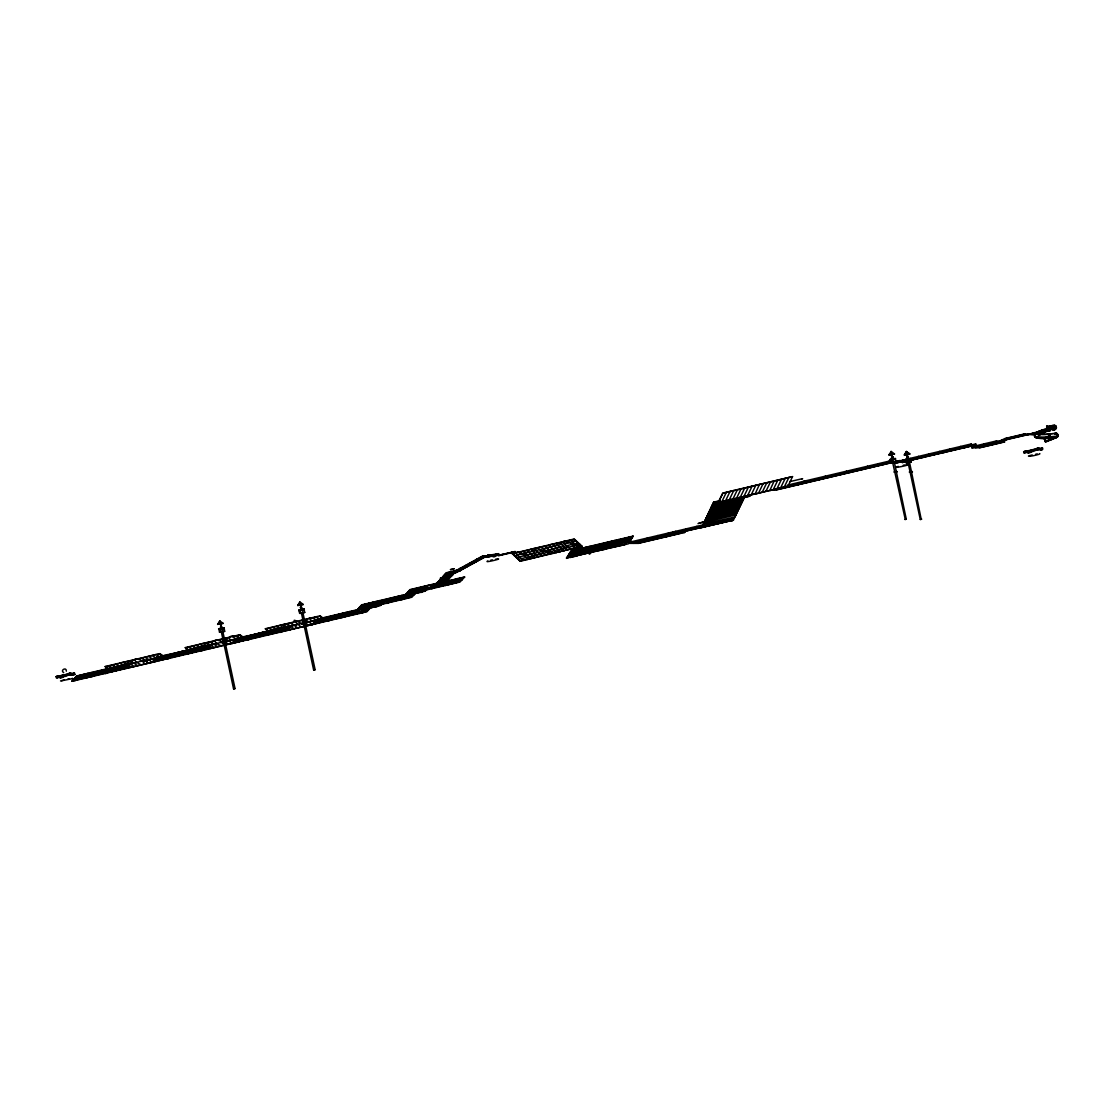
<?xml version="1.0" encoding="UTF-8"?>
<svg xmlns="http://www.w3.org/2000/svg" width="1114" height="1114" viewBox="0 0 1114 1114"><rect width="100%" height="100%" fill="white"/><g stroke="black" fill="none" stroke-linecap="round" stroke-linejoin="round"><path stroke-width="1.5" d="M1043.971 438.429L1045.698 441.966L1044.333 438.289M1048.399 437.189C1049.861 441.102 1050.446 431.174 1046.798 434.39A9.859 1.518 -2.3 0 1 1037.078 434.014L1036.285 433.68A1.963 1.866 -66.9 0 0 1035.073 434.711L1034.836 435.811M1035.505 436.813A10.639 1.755 -15.7 0 0 1035.393 437.273L1036.772 437.858A10.388 1.601 -2.3 0 0 1047.021 438.248C1053.231 440.977 1047.856 431.41 1050.084 434.808M66.353 671.171C66.603 666.451 59.627 670.405 63.707 672.647M1034.767 435.755L1034.836 434.613A1.963 1.866 -66.9 0 1 1036.062 433.583M1047.842 429.182L1047.257 430.129L1046.868 425.966L1047.842 429.182L1056.351 428.263L1055.278 429.363A1.977 1.908 66 0 1 1053.747 429.656L1053.231 429.447M1041.799 430.477L1042.509 430.408M1042.231 430.422L1043.136 430.728M381.587 604.735L370.196 607.966L380.389 605.556L381.712 603.969M426.286 590.336L414.895 593.567L425.102 591.158L426.411 589.571M1048.26 435.003L1049.096 434.07M1048.65 435.003L1048.956 434.112M1057.242 437.134L1057.687 434.474M1055.849 437.621L1057.771 436.591L1057.868 434.39M218.985 624.369L219.695 620.874L223.176 623.38L217.634 624.369L219.876 620.832M299.067 605.473L299.945 601.936L303.245 604.484L297.703 605.473L299.763 601.978M890.295 454.958L894.486 453.969L891.186 451.421L888.944 454.958L890.295 454.958L891.005 451.462M905.682 454.958L906.378 451.462L909.86 453.969L904.317 454.958L906.323 451.462L908.509 453.969L909.86 453.969M1054.582 425.2L1055.933 426.189L1056.114 427.957L1054.192 429.781L1052.786 429.586M1056.142 428.43L1056.295 427.887A2.298 2.214 66 0 0 1055.794 426.272M221.338 626.319L221.881 627.391L220.475 627.767L220.795 625.706L221.923 627.447L220.851 627.725L220.795 625.706L221.575 627.572L220.475 627.767M301.393 607.353L301.407 609.316L300.265 607.562L301.713 607.255L301.407 609.316L300.627 607.436L301.351 607.283L301.407 609.316C299.081 608.578 303.607 608.523 300.905 608.745M891.506 457.046L892.955 456.74L892.634 458.801L891.506 457.046L892.593 456.768L892.634 458.801L892.105 456.294C891.896 457.102 893.108 458.759 892.091 458.174M909.024 459.971L907.172 458.355L907.492 456.294L908.258 459.971M426.829 587.983L427.47 587.593M447.675 573.515L448.315 573.459M447.87 573.557L448.58 573.863M458.216 580.77L457.84 580.519M1034.822 435.212L1035.003 434.711A1.88 1.782 -66.9 0 1 1036.159 433.722L1037.538 433.931A9.316 1.434 -2.3 0 0 1046.714 434.279L1049.263 434.168L1049.374 438.234M1030.004 434.182L1034.405 434.182L1047.94 430.979L1043.54 430.979L1001.013 440.977L1006.555 438.47L1024.922 434.14L1024.504 435.282L1023.585 434.14L1005.232 438.47L999.69 440.977L1030.283 433.917L1050.265 430.575L1033.221 434.585L1027.679 434.599L1044.57 429.893L1050.112 429.893M892.885 458.16L891.785 458.355M908.258 458.077L908.021 458.787L907.492 456.294L908.342 456.726L908.021 458.787C908.439 457.965 906.559 456.601 908.342 456.726M676.741 533.091L679.61 532.422L680.139 531.308L734.015 518.163M720.368 500.534L713.698 502.108L701.764 527.59L733.402 520.127L743.971 498.167L734.906 516.993L703.143 524.067M701.764 527.59L713.698 502.108M718.836 501.314L713.837 502.498L715.007 503.598L717.736 503.598L722.763 493.084L792.541 476.611L722.847 493.335L718.224 502.498L753.732 494.115M711.233 524.959L711.776 523.845L712.013 524.959L733.096 519.973L729.614 519.973M773.743 489.728L776.458 489.728L781.527 479.215M787.013 487.25L787.542 486.136L787.779 487.25M792.541 476.611L788.016 486.024M973.733 445.043L910.472 459.971L975.711 443.929L975.948 445.043L910.263 460.388M911.739 459.971L975.015 445.043L975.711 443.929M566.497 558.044L571.162 550.72L633.031 536.126L628.477 543.785L566.497 558.044L568.92 557.473M566.594 558.379L571.259 551.054L633.142 536.461M573.738 552.029L574.796 549.87L570.243 557.529L577.525 555.802L582.079 548.144M588.303 548.603L589.348 546.431L584.683 553.755M606.489 544.3L607.548 542.142L602.883 549.467M621.055 540.875L622.113 538.703L617.448 546.027M625.998 542.81L629.535 541.613L633.031 536.126M697.991 523.622L705.441 521.38M497.888 555.357L515.295 551.514L497.944 555.649M1038.234 433.012L1036.814 432.97L1038.889 432.483M56.146 676.671L56.494 676.393M56.953 676.671L57.998 676.295M57.538 676.56L62.481 675.947M60.003 676.671L59.167 676.894M65.768 675.794C79.428 672.271 48.013 678.83 65.67 675.864M62.37 676.031L62.788 676.156M67.787 673.845L71.519 674.012M68.4 673.873L69.096 673.719L67.968 673.984M69.82 674.137L72.772 673.761L71.602 673.775M72.243 673.719L72.521 673.886M73.468 673.719L74.178 673.469L73.259 673.761M486.358 556.721C481.805 556.819 490.327 555.204 487.751 555.399M490.647 554.8L489.394 555.357M493.321 555.524L492.611 555.566L494.477 555.413M492.75 555.663L496.886 554.382M496.106 554.8L493.432 555.413M497.847 554.131L485.648 556.777M498.167 554.424L495.117 554.995L495.827 555.051M892.425 461.419L905.278 519.43L906.281 519.194L894.472 462.756M896.728 461.433L897.745 461.307M899.123 460.695L899.82 460.569L894.514 462.505L900.739 461.461M899.318 461.753L902.368 461.168M903.872 461.252C906.49 460.305 899.485 461.962 902.953 461.266M902.841 461.307L905.014 460.639M907.701 459.581L897.55 461.085M1026.676 451.017L1026.147 451.031M1030.951 451.1L1026.927 451.462L1036.117 449.081M1027.066 450.975L1026.008 451.449L1029.141 451.267M1027.637 451.755L1030.004 451.031M1033.165 450.432L1027.4 451.964M1029.628 451.407L1031.578 451.281M1035.825 448.803L1038.011 448.232M1038.749 448.26L1035.936 448.845L1039.459 448.998M1039.07 449.457L1040.379 448.803M1040.225 449.067L1038.833 449.012L1039.933 448.329L1036.869 448.845M1041.367 448.733L1042.077 448.482L1037.719 449.151M1027.902 451.504L1042.231 448.176M221.505 642.346L224.944 645.173L72.132 681.239L76.699 675.933L131.299 663.053L126.731 668.358L131.299 663.053M72.132 681.239L76.796 676.282L131.396 663.401M112.11 671.784L116.733 666.492M115.759 670.934L120.382 665.629M119.393 670.071L124.016 664.779M123.041 669.208L127.65 663.916M156.768 657.051L152.158 662.343L156.879 657.385L211.465 644.505L156.879 657.385M109.645 672.021L155.849 661.479L160.416 656.188M159.427 660.63L164.05 655.324M163.076 659.767L167.685 654.475M174.968 652.748C173.492 657.608 159.998 663.54 171.333 653.612M187.305 652.136L189.533 649.323L184.868 654.266M192.193 652.901L196.802 647.596M195.827 652.038L200.45 646.747M192.68 646.231L199.531 651.175L204.085 645.883M199.462 651.175L203.166 650.325L207.733 645.02M211.465 644.505L206.8 649.462L211.368 644.171M236.85 638.155L232.227 643.446L236.948 638.503L291.548 625.622L236.948 638.503M226.114 644.533L235.917 642.597L240.485 637.292M239.51 641.734L244.119 636.442M243.144 640.87L247.768 635.579M255.036 633.866C253.574 638.712 240.067 644.644 251.402 634.715M267.374 633.239L269.602 630.427L264.937 635.37M272.262 634.005L276.885 628.714M275.896 633.142L280.519 627.85M287.802 626.138C286.326 630.984 272.819 636.916 284.154 626.987M291.548 625.622L286.883 630.566L291.436 625.274M370.294 606.67L316.919 619.259L312.296 624.564L317.017 619.607L411.651 597.285L420.883 587.036M284.349 630.803L315.986 623.701L320.553 618.409M323.213 621.988L327.836 616.683M335.119 614.97C333.643 619.816 320.136 625.762 331.471 615.833M416.636 592.62L416.218 591.98L361.618 604.86L357.051 610.166M436.437 583.889L464.649 577.066L459.985 582.023L361.716 605.208L352.289 614.761M364.417 611.906L366.84 611.335L371.505 606.378L375.251 605.863L379.818 600.571M226.156 644.881L366.952 611.683L376.17 601.435L373.942 604.248M437.858 583.026L409.952 589.612L405.399 594.904M430.784 586.994L433.207 586.424C426.272 591.687 439.612 586.41 439.181 583.082L410.063 589.947L400.734 599.861L404.368 598.998L413.6 588.749M409.117 597.508L411.553 596.937L416.316 592.328M429.572 587.273L427.135 589.403M449.847 572.276L446.505 573.056L435.532 584.878L446.408 572.721L456.406 570.354L450.474 572.526M443.288 580.742L447.856 575.813M437.092 584.14L440.531 583.694L450.599 572.861M456.406 570.354L441.687 585.978M435.532 584.878L445.53 582.525L455.598 571.691M1052.006 426.272L1052.869 425.576A1.977 1.908 66 0 1 1054.401 425.283L1055 425.52M1052.479 425.952L1053.343 425.492L1046.589 426.23M1053.05 425.604L1049.945 426.091M1055.682 437.872L1057.172 437.217L1053.12 437.705M1057.771 436.591L1050.21 437.301M1058.008 436.061L1050.237 436.785M677.507 533.091L680.139 531.308L684.567 531.308L684.804 532.422L638.392 543.367L629.521 543.367L629.285 542.267L702.823 524.917M1045.74 430.979L1047.341 429.893L1050.265 430.575M486.358 555.761L483.03 555.775L456.601 570.312L460.082 570.633L486.512 556.095L455.166 573.097L448.399 574.309L446.505 573.056M425.395 586.897L427.386 588.484L434.154 587.287L438.916 584.488M459.985 571.009L444.556 574.685L449.68 573.849M427.386 588.484L438.972 585.184M442.091 582.956L445.433 582.176L447.424 583.764L454.192 582.552L458.954 579.767M459.01 580.464L447.424 583.764M514.529 551.834L511.841 552.46L514.64 551.903M1040.114 432.274L1036.981 432.97L1038.192 432.664M1037.816 433.095L1036.828 432.984L1038.373 432.9M1040.142 432.455L1038.554 432.678M456.768 570.633L483.198 556.095L486.512 556.095M1052.34 425.938L1054.568 426.244M910.18 460.026L912.436 458.857L912.672 459.971M221.115 630.83L233.564 688.884L235.04 688.563L222.605 630.51M301.546 613.591L313.633 669.987L315.123 669.681L302.674 611.628M315.123 669.681L313.661 670.001M904.902 519.486L906.35 519.166M907.813 461.419L920.261 519.472L921.222 519.319L909.289 461.099M1055.153 427.191L1056.002 426.801L1055.376 425.827M1053.941 428.876L1055.292 428.277M1054.582 438.359L1056.476 437.384M1054.861 433.666L1055.557 433.374M1049.945 429.712L1051.129 429.21M1052.145 430.101L1056.504 427.734L1047.842 428.667M1053.134 438.972L1054.958 438.192M437.593 586.075L435.825 585.184L430.826 587.287L434.154 587.287M1053.816 438.234L1045.197 441.715M1051.435 439.668L1053.426 438.846M1042.077 430.004L1040.601 430.617A9.26 1.532 -15.7 0 0 1036.438 432.552M897.383 461.307L898.761 460.945M1044.138 433.987L1044.152 432.079L1048.553 430.296M1025.228 451.63L1023.599 451.699L1024.852 451.699M60.393 676.671L61.423 676.518M70.085 673.594L70.488 673.357M70.976 674.067C74.638 672.605 67.55 673.914 70.642 673.427M71.031 674.485L71.407 673.873M60.532 680.988L72.953 678.51L71.895 678.51M487.222 555.649L488.057 555.315M485.885 556.749L484.687 557.237L485.495 557.181M497.304 554.354L498.682 553.644L487.974 555.413M497.596 554.661L498.793 554.173L497.666 554.173M897.856 461.182C901.546 460.179 888.61 463.424 896.603 462.352M895.043 462.519L893.846 463.006L896.505 462.756M902.786 461.363C911.029 458.871 892.23 464.218 906.462 460.124M1042.286 430.143L1040.852 430.728A8.731 1.434 -15.7 0 0 1036.382 433.026M1054.749 433.847L1056.894 433.36L1055.445 433.29M1027.47 451.476L1026.259 451.964L1027.874 451.797M1036.271 448.914L1037.092 448.831M1038.61 448.315L1037.928 448.315M1042.384 448.218L1041.562 448.691M1028.431 456.002C1027.762 457.2 1041.813 454.136 1039.794 453.537M1048.33 429.781L1045.252 431.034M1051.616 439.598L1047.564 441.228M1046.269 428.486L1042.551 430.617M1056.183 426.718L1047.689 427.567M1044.96 441.395L1047.118 440.545M1045.573 442.007L1047.62 441.214M1056.991 436.451L1057.827 436.145M1040.546 432.357L1039.446 432.664M1056.81 436.939L1057.59 436.674M221.282 626.263L220.642 626.472M221.575 627.572L220.851 627.725M301.365 607.367L300.613 607.603M892.955 456.74L891.868 457.019M512.05 552.377L513.93 551.848M1042.815 429.739L1044.472 429.405M1037.287 432.873L1040.225 432.413M1038.875 435.212L1038.095 434.488A7.283 1.198 -15.7 0 1 1041.91 432.246L1043.428 432.343L1042.091 432.775A7.199 1.184 -15.7 0 0 1038.318 434.989M55.923 676.699L56.689 676.699M57.872 676.379L58.917 675.919M60.17 676.212L58.36 676.95L69.152 674.485M59.557 676.463L63.387 675.418M67.773 673.9L70.502 673.288M70.043 673.538L69.611 673.719M62.175 676.337L62.885 676.003L61.604 676.518M70.043 674.36L72.605 673.803L70.307 674.68M74.346 673.357L73.649 673.664M496.621 554.967L498.042 554.577M512.148 552.558L511.855 552.307M511.465 552.558L512.134 552.405M513.735 551.862L514.654 551.82M487.821 560.969C482.32 563.531 506.828 557.585 495.688 559.186M898.037 462.129L897.021 462.547L899.165 462.324M1025.145 451.532L1023.669 451.783L1024.629 451.713M1026.523 451.184L1037.607 448.455M1027.024 451.56L1028.431 451.17M1036.688 448.65L1038.206 448.51L1036.034 448.858M1042.843 448.26L1041.785 448.315M1039.613 449.318L1036.897 450.056M1041.158 448.789L1041.966 448.538L1040.142 448.747M72.605 673.803L73.037 673.803M303.523 609.177L302.604 609.177M891.562 459.428L890.587 459.428M894.5 458.717L893.289 459.539M905.974 459.414L906.949 459.414M908.258 459.539L910.18 458.648L909.233 458.648M235.04 688.563L233.592 688.884M892.105 456.684L891.395 453.356M1055.223 433.792L1056.462 433.443A1.95 1.894 66 0 1 1057.367 434.014M489.297 555.12L488.531 555.385L490.564 554.786M488.155 556.081L485.328 556.304M488.865 556.359L491.58 555.691M493.168 555.496L494.156 555.399M494.853 555.357L496.997 554.911M492.667 556.443L491.845 556.443M514.362 551.89L513.262 552.168M68.01 673.692L69.667 673.302M60.462 676.421L64.055 676.156M61.883 676.421L65.253 675.404M71.867 673.692L74.123 673.455M68.79 674.708L70.558 674.095M68.998 675.028L70.669 674.624M61.507 680.682L64.361 679.944M897.216 461.085L896.394 461.349M898.928 461.001L899.764 460.695M898.552 461.126L899.402 460.89M897.327 461.85L894.5 462.073M906.044 460.166L902.563 461.057M904.846 460.89L901.254 461.85M898.288 466.376C888.694 469.37 913.786 464.371 906.267 464.719M1028.069 451.226L1029.74 450.822M1037.705 448.691L1038.54 448.455M1029.698 451.49L1030.506 451.114M1038.457 449.123L1033.583 450.321M1040.671 448.789L1039.794 448.845L1040.741 448.872M1038.568 449.638L1034.586 450.655M1029.406 455.696L1032.26 454.958M1055.933 426.189L1047.564 427.052M773.715 489.102L774.731 488.378M1038.011 432.886L1039.084 432.65M220.28 628.811L219.388 628.797M893.734 458.703L894.751 458.676M434.265 586.368L433.792 586.911L434.376 586.312M489.868 555.148L487.779 555.594L488.573 555.538M487.89 556.109L489.714 555.705M493.001 555.928L495.591 555.287M897.104 461.057L898.455 460.89M897.049 461.878L898.873 461.474M902.159 461.697L904.749 461.057M57.747 676.518L60.045 676.435M61.562 675.822L65.072 675.028M66.687 675.641L69.263 675M65.169 676.226L64.25 676.49L65.308 676.379M1024.42 451.546L1025.59 451.393M1026.3 451.212L1025.089 451.504M1025.646 451.532L1026.37 451.281L1025.437 451.588M1029.601 451.24L1028.89 451.657M1033.068 451.254L1032.163 451.518L1033.207 451.407M891.618 453.858L889.251 454.415L894.486 453.969M888.944 454.958L893.122 453.969M789.993 481.568L802.386 478.686M904.317 454.958L908.509 453.969M894.055 458.912L895.308 458.898L895.962 461.948L890.852 462.867L889.919 459.539L895.461 458.55L890.044 460.096M889.919 459.539L895.461 458.55M890.197 459.817L895.308 458.898M787.64 485.077L888.568 461.266L895.155 461.725L893.233 462.366L892.996 461.252L778.226 488.336M805.06 481.22L803.417 481.624M804.419 481.805L805.213 481.666M768.423 490.647L755.055 494.087L759.483 484.409M777.085 488.893L769.746 490.62L774.174 480.942M892.439 461.725L714.074 503.598L713.837 502.498M723.083 501.704L712.946 503.667M716.288 503.598L737.384 498.626M738.888 498.264L741.896 497.554M744.918 496.844L747.926 496.134M775.024 489.728L785.565 487.25M787.069 486.888L893.707 461.725M717.736 503.598L749.374 496.134L749.903 495.034L750.14 496.134L718.502 503.598L718.265 502.498M776.458 489.728L895.155 461.725L892.996 461.252L892.467 462.366L889.738 462.366L888.568 461.266M893.428 462.254L777.238 489.728L777.001 488.628M910.96 459.107L905.306 459.525L971.283 443.929L972.299 445.043L975.015 445.043M515.364 551.792L498.933 555.649M909.442 458.898L910.695 458.898L911.349 461.948L906.239 462.853L905.585 459.817L910.848 458.536M743.971 498.167L712.194 505.241M905.431 460.096L909.609 459.107M910.695 458.898L905.292 460.193M512.37 553.588L574.253 538.995L582.051 546.306L520.21 561.247L512.37 553.588L520.21 561.247M910.528 459.609L972.299 445.043M512.412 553.923L514.835 553.352M520.906 551.917L529.401 549.912M547.587 545.623L530.57 549.299L538.41 556.944M562.152 542.184L548.77 544.997L556.61 552.655M568.224 540.75L574.281 539.329L582.093 546.64M220.307 623.255L217.94 623.812L223.176 623.38M300.39 604.373L298.023 604.93L303.245 604.484M217.634 624.369L221.811 623.38M297.703 605.473L301.88 604.484M454.011 568.669L450.376 569.533M450.669 569.714L454.052 568.92M971.645 446.811L996.334 440.977L1004.368 440.977L1004.577 441.952L979.874 447.786L971.854 447.786L971.645 446.811L979.666 446.798L1004.368 440.977M906.239 462.853L908.815 462.254M971.854 447.786L974.931 447.062M995.011 442.328L975.223 447.187L981.601 447.187L1001.208 442.55L994.83 442.55M448.831 572.916L445.475 573.71L448.928 573.264M452.145 572.136L455.487 571.343M452.006 573.71L443.651 575.673L453.649 573.32M222.911 628.519L224.276 628.519L218.609 628.937L223.441 628.087M304.345 609.623L302.869 609.066L304.345 609.623L298.803 610.611L302.298 609.247M218.887 629.229L224.151 627.948L224.652 631.36L219.542 632.265L218.887 629.229L224.011 628.31L222.744 628.31M304.219 609.066L300.167 610.611M300.223 610.333L304.08 609.428L304.735 612.463L300.877 613.382L299.624 613.382L298.97 610.333L300.223 610.333L300.877 613.382M447.758 575.478L442.731 576.662L452.855 574.643L449.402 575.089M561.902 548.77L565.55 547.907M445.168 576.857C426.885 581.828 466.376 571.649 446.937 576.801M449.262 576.662L440.907 578.626L450.905 576.272M893.86 472.03L896.979 471.473M443.344 578.82L439.988 579.614L450 577.247M448.343 577.637L445.113 578.779M520.182 560.913L582.051 546.306M219.542 632.265L224.652 631.36M442.439 579.809L439.083 580.589L449.081 578.236M447.438 578.626L444.208 579.753M441.52 580.784C426.105 585.17 461.85 576.161 443.163 580.394M439.696 582.761L436.465 583.889M446.366 581.188L441.464 582.706M909.247 472.03L912.352 471.473M464.649 577.066L442.815 582.218L438.053 586.827M572.415 551.987L569.992 552.558L631.972 538.299L628.338 539.148M573.626 551.695L581.021 550.316M586.981 548.548L584.655 549.453M588.192 548.255L595.572 546.877M605.167 544.259L599.221 546.027M606.392 543.966L610.138 543.451M619.732 540.819L613.772 542.588M620.944 540.527L624.689 540.012M417.332 589.793L407.627 592.077L428.347 587.565M437.955 584.934L440.49 584.697M441.59 584.07L444.124 583.847M699.021 523.12L705.496 521.589M457.158 580.464L457.798 580.366M434.418 586.131L447.758 582.984L445.433 585.463L458.676 581.968M448.984 582.692L451.407 582.121L448.97 584.251M578.528 552.098L572.568 553.867M593.094 548.659L587.134 550.427M607.645 545.219L601.685 546.988M613.717 543.799L619.885 542.699M625.845 540.931L623.534 541.836M433.262 587.036L434.961 586.632M453.301 582.316L454.846 581.466M457.255 580.909L457.951 580.561M570.09 555.649L567.653 556.22L629.535 541.613M572.512 555.078L581.007 553.073M584.641 552.21L582.33 553.115M587.064 551.639L595.558 549.634M599.207 548.77L596.881 549.675M605.264 547.35L607.798 547.099M613.758 545.345L611.447 546.25M619.83 543.911L622.364 543.674M417.43 591.701L429.558 588.833M435.63 587.398L444.11 585.393M107.585 668.484L105.287 666.492L159.873 653.612L163.271 656.09L160.848 656.661M187.667 649.601L185.356 647.596L239.956 634.715L243.395 637.542M267.736 630.705L265.424 628.714L320.024 615.833L323.464 618.646M105.329 666.84L118.669 663.693M133.234 660.254L119.839 663.053L123.236 665.531L125.659 664.961M139.292 658.82L156.239 654.475L159.636 656.94M157.492 654.531L159.929 653.96L162.184 655.603M185.397 647.944L198.752 644.797M213.303 641.358L199.907 644.171L203.305 646.635L205.728 646.064M219.374 639.937L227.869 637.932M237.574 635.634L239.997 635.064L242.253 636.721M265.466 629.062L278.82 625.901M293.372 622.475L279.99 625.274L283.374 627.753L285.811 627.182M299.443 621.041L307.937 619.036M313.995 617.602L316.376 616.683L319.774 619.161M578.626 555.19L587.12 553.185M593.177 551.75L606.629 548.937L611.196 541.279M607.743 548.311L624.829 544.649L629.396 536.99M636.052 541.836L647.457 539.134L647.22 538.034L648.404 539.134L655.394 539.134L656.09 538.034L656.327 539.134M648.975 538.786L658.012 536.656L657.775 535.542L658.945 536.656L665.935 536.656L666.632 535.542L666.868 536.656M659.516 536.294L671.575 533.453M364.139 606.197L376.267 603.328M378.69 602.758L381.225 602.535M382.339 601.894L390.833 599.903M396.89 598.469L405.385 596.463M703.992 526.017L633.323 542.699L640.327 542.685L681.002 533.091L674.012 533.091L672.842 531.991L673.079 533.091L675.947 532.422L675.711 531.308L676.88 532.422L679.61 532.422M678.161 532.422L703.769 526.379M723.362 521.756L720.34 522.466L721.788 522.466L722.318 521.366L722.554 522.466M730.645 520.154L731.09 520.558M681.114 532.06L733.402 520.127M710.509 525.307L636.832 542.699L633.727 542.267L633.963 543.367M222.647 641.887C230.445 640.606 220.28 641.135 223.413 641.887M302.716 622.991C310.514 621.709 300.348 622.253 303.481 622.991M376.365 605.236L384.859 603.231M390.917 601.797L399.411 599.792M405.482 598.371L408.016 598.134L417.235 587.886M113.531 667.829L115.995 667.592M128.082 664.39L158.425 657.232M193.599 648.933L196.078 648.71M208.165 645.493L238.493 638.336M240.916 637.765L243.339 637.194M273.668 630.037L279.781 628.95M288.234 626.611L318.562 619.454M320.985 618.883L323.422 618.298M132.984 663.582L130.519 663.819M136.632 662.733L134.153 662.955M142.689 661.298L151.184 659.293M154.818 658.43L152.395 659.015L148.998 656.536M213.053 644.7L210.588 644.922M216.701 643.836L214.222 644.059M227.618 641.26L225.139 641.483M231.252 640.397L228.788 640.634M234.901 639.547L232.422 639.77M293.135 625.803L290.657 626.026M296.77 624.94L294.305 625.177M307.687 622.364L305.264 622.949L308.662 625.414M311.335 621.515L308.857 621.737M76.796 677.841L74.471 678.76L129.071 665.88L125.422 666.729M94.996 673.552L78.105 677.897M101.054 672.118L109.548 670.113M115.619 668.678L124.114 666.673M156.865 658.945L154.54 659.864L209.14 646.983L205.491 647.847M162.936 657.511L171.431 655.519M187.194 651.787L189.617 651.217M195.688 649.782L204.182 647.791M236.934 640.063L234.608 640.968L289.208 628.087L285.574 628.95M243.005 638.628L251.499 636.623M266.051 633.184L252.808 636.679M267.263 632.905L269.699 632.334M275.757 630.9L284.251 628.895M317.017 621.166L314.691 622.085L369.277 609.205L365.643 610.054M323.074 619.732L331.568 617.727M346.134 614.301L332.891 617.783M364.32 609.999L362.008 610.918M72.034 680.891L75.78 680.376L80.333 675.084M76.894 679.749L85.374 677.744M89.023 676.88L86.697 677.799L91.264 672.508M95.08 675.446L103.574 673.441M156.963 660.853L165.457 658.847M171.514 657.413L174.049 657.19L178.616 651.899M175.163 656.564L183.657 654.559M186.08 653.988L188.6 653.751L193.168 648.459M189.714 653.124L198.208 651.119M204.28 649.685L224.903 644.825C220.224 638.183 206.856 638.489 221.31 646.023M237.031 641.956L245.526 639.951M251.597 638.531L263.726 635.662M266.149 635.091L268.683 634.869L273.236 629.563M269.783 634.228L278.277 632.223M317.1 623.074L325.594 621.069M331.666 619.635L345.103 616.836L349.671 611.53M346.217 616.195L348.752 615.972L353.319 610.681M349.866 615.346L358.36 613.341M898.873 461.126L900.502 460.764M898.72 461.474L900.558 461.099M904.693 460.611L901.17 461.363L902.786 461.126M488.364 555.176L490.104 554.967M491.998 555.594L494.713 554.981M493.627 555.357L486.902 556.554M493.836 555.315L494.894 555.176M490.968 556.359L493.92 555.705M494.532 556.332C489.923 557.613 499.378 555.232 494.713 556.527M490.675 560.231L492.36 559.841M1031.132 450.432L1034.683 449.694M56.911 676.295L58.248 676.017L57.093 676.49M69.04 673.678L70.126 673.343M72.619 673.497L73.858 673.483M65.684 675.307L67.494 674.889M72.647 673.622L73.705 673.497M61.047 676.477L61.841 676.295M1049.903 438.248L1056.239 437.203M903.162 461.154L903.914 460.89M899.43 462.268L901.282 461.878M491.371 555.287L493.21 554.911M493.989 555.371L495.173 555.037L488.419 556.304M488.531 556.819L492.109 556.109M1025.256 451.212L1026.175 451.17M1040.977 448.413L1041.855 448.232M1031.745 450.71L1037.287 449.805L1031.954 451.17M1031.856 451.226L1033.695 450.85M1041.242 449.666C1046.311 448.845 1036.396 450.669 1041.423 449.861M68.943 673.692L69.695 673.427M60.936 676.49L61.702 676.226M57.636 677.451C62.704 676.63 52.734 678.468 57.803 677.646M63.958 676.212L65.796 675.822M1050.029 438.053L1051.477 437.76M453.871 582.19L454.401 581.619L453.955 582.176M426.634 587.746L427.289 587.969M902.145 460.416L906.128 459.762M902.27 460.736L903.997 459.831M901.992 461.363L902.73 461.071M897.592 462.073L899.513 461.837M897.703 462.589L899.541 462.213M903.231 465.262L904.86 464.956M1030.116 451.56L1032.553 451.1M488.113 555.454L489.492 555.245M493.098 554.967L496.134 554.424M490.369 556.443L487.013 557.07M1035.658 454.22L1037.273 453.913M69.152 673.789L58.624 676.156L68.219 674.067M66.784 674.68L70.14 674.04M69.917 674.569L70.669 674.43M67.759 679.206L69.374 678.899M801.648 478.811L802.623 478.728M903.886 460.43L905.626 460.096M897.926 462.519L894.974 463.006M1036.299 449.388L1038.039 449.067M1025.827 451.337L1026.551 451.1M1024.184 451.657L1025.033 451.671M1028.487 451.281L1030.868 450.919M1028.069 451.783L1030.339 451.476M70.029 673.288L70.781 673.121M56.271 676.63L57.12 676.644M63.679 676.254L61.897 676.351M300.334 609.943L298.677 610.054M1036.744 437.899L1037.329 437.76A1.963 1.866 -66.9 0 0 1038.192 437.245A1.88 1.782 -66.9 0 1 1037.329 437.76M1055.376 433.443L1056.156 433.249M1046.617 428.612L1048.427 428.347M1046.742 429.127L1048.566 428.862M1038.262 448.26L1038.875 448.12M485.704 556.708L487.431 556.582M485.815 557.237L487.347 556.972M74.22 673.232L74.666 673.19M58.513 676.031L59.223 676.045M59.488 676.95L61.019 676.685M1053.022 433.666L1049.458 433.917M1052.688 433.583L1054.693 433.471M1043.762 434.014L1043.595 431.675M1054.276 433.402L1055.933 433.346M906.893 457.046L907.98 456.851M921.738 519.152L920.289 519.472M1049.499 436.326L1044.417 437.161A11.321 1.741 -2.3 0 1 1035.895 436.632L1034.6 435.713M1049.625 434.014L1051.017 433.917M485.022 557.292L486.233 557.125M70.934 673.984L71.825 673.984M1047.104 437.05L1049.527 436.883M446.644 573.418L450.112 573.209M445.67 582.873L454.192 582.552M1049.485 437.398L1044.472 437.649A11.126 1.713 -2.3 0 1 1036.09 437.12L1034.92 436.382M370.294 606.935L376.95 606.768M1030.951 433.917L1023.585 434.14L1023.836 435.282M1049.179 438.345L1046.965 438.429A9.887 1.518 -2.3 0 1 1037.204 438.053L1035.393 437.273M1027.526 433.917L1033.221 434.585M1004.577 441.952L1000.567 441.952L1000.358 440.977L998.019 442.55L978.412 447.187L975.655 446.798L975.864 447.786M895.586 459.107L894.096 458.55M905.306 459.525L906.782 460.096M905.585 459.817L906.838 459.817L907.492 462.853M910.096 461.948L911.349 461.948M896.31 471.932L897.076 471.932M911.698 471.918L912.45 471.918M736.103 498.626L738.819 498.626M725.562 501.105L728.278 501.105M729.781 520.767L732.497 520.767L732.33 519.973M681.852 532.422L684.804 532.422M672.995 534.163L669.5 534.163L668.316 533.063L668.567 534.163M629.285 542.267L638.155 542.267L638.392 543.367M455.918 572.457L454.275 572.847M453.509 573.097L455.166 573.097M427.567 588.039L426.746 587.635M418.335 592.37L421.649 592.37M302.827 609.428L304.08 609.428M303.481 612.463L304.735 612.463M304.971 621.988L305.737 621.988M222.786 627.948L224.151 627.948M218.609 628.937L219.973 628.937L220.795 632.265M224.903 640.884L225.669 640.884M1036.591 433.499L1037.357 433.666M1055.919 437.705L1055.195 437.705A1.95 1.894 66 0 1 1054.276 437.134M1053.398 429.294L1053.928 429.572A1.977 1.908 66 0 0 1055.473 429.28M1037.12 433.569L1037.858 433.889M1043.219 434.126L1043.428 432.343M322.336 617.824L320.024 615.833M314.761 622.531C301.281 614.552 316.766 617.838 319.579 622.837L324.202 617.546M304.08 621.779L301.866 620.47M287.022 626.89L283.666 624.759M288.15 627.711L290.462 629.716M279.739 628.602L276.397 626.486M265.424 628.714L268.822 631.178L272.457 630.329L269.115 628.199M239.705 638.057C236.6 633.267 220.976 637.069 234.692 641.427M236.071 638.907L232.715 636.79M206.953 645.786L203.597 643.655M208.081 646.607L210.393 648.599M185.356 647.596L188.753 650.075L192.388 649.211L189.046 647.095M126.871 664.668L123.529 662.552M128.013 665.504L130.31 667.495M115.953 667.244L112.611 665.128M105.287 666.492L108.671 668.971L112.319 668.108L108.963 665.977M1037.635 433.792L1039.111 434.92A7.547 1.156 -2.3 0 0 1040.156 435.087M561.943 549.105L563.893 550.943L556.081 543.618M878.027 463.744L879.197 464.858L881.912 464.858L882.455 463.744L882.692 464.858M835.848 473.701L837.018 474.801L839.733 474.801L840.262 473.701L840.499 474.801M793.669 483.657L794.839 484.757L797.554 484.757L798.084 483.643L798.32 484.757M696.807 526.337L697.977 527.451L700.692 527.437L701.221 526.337L701.458 527.437M1035.491 437.356L1034.614 436.493A11.168 1.838 -15.7 0 1 1035.435 435.393M939.659 451.393L940.662 452.507L943.377 452.507L944.073 451.393L944.31 452.507M1049.569 438.178L1049.123 437.078M1049.207 438.136L1048.789 437.092M481.387 557.585L483.211 557.905L479.897 557.905M474.787 561.219L476.611 561.54L473.283 561.54M464.872 566.678L466.696 566.998L463.382 566.998M460.082 570.633L456.601 570.312L456.837 571.009M1034.92 436.813L1034.391 435.992A11.251 1.852 -15.7 0 1 1035.212 434.878M788.865 477.474L784.34 486.888M785.203 478.352L780.663 487.765M777.851 480.078L773.325 489.492M770.512 481.819L765.972 491.232M766.836 482.682L762.31 492.096M763.16 483.546L758.634 492.959M755.821 485.286L751.282 494.686M752.145 486.15L747.619 495.563M748.469 487.013L743.943 496.426M744.793 487.876L740.267 497.29M741.116 488.74L736.591 498.153M743.08 499.337L711.442 506.814M742.328 500.91L710.69 508.374M737.454 489.617L732.928 499.03M741.562 502.484L709.924 509.947M740.81 504.043L709.172 511.507M740.058 505.617L708.42 513.081M733.778 490.48L729.252 499.894M739.306 507.19L707.668 514.654M738.554 508.75L706.917 516.214M737.788 510.323L706.151 517.787M730.102 491.344L725.576 500.757M737.036 511.897L705.399 519.361M736.284 513.457L704.647 520.92M735.532 515.03L703.895 522.494M726.425 492.207L721.9 501.62M627.168 540.986L630.803 540.123L568.822 554.382M625.748 537.839L621.083 545.164M618.716 544.523L615.081 545.387M617.421 541.724L618.465 539.566L613.8 546.89M614.831 540.415L610.166 547.74M612.603 544.412L608.968 545.275M604.164 547.963L600.53 548.826M602.855 545.164L603.913 542.991L599.248 550.316M600.279 543.855L595.6 551.179M598.051 547.851L594.416 548.715M596.631 544.718C581.271 568.112 595.001 539.649 591.938 547.74M585.713 547.294L581.048 554.619M583.485 551.291L579.851 552.14M578.431 549.007L573.766 556.332M460.918 577.581L456.253 582.538M458.69 580.408L462.324 579.545L455.041 581.271L457.269 578.444M442.369 581.731L447.382 580.547L437.259 582.566M428.152 585.31L423.487 590.267M425.924 588.136L418.641 589.849M424.518 586.173L419.853 591.13M406.707 596.519L413.976 594.806L359.279 607.339L363.025 606.824M401.653 595.419L396.988 600.376M398.018 596.282L393.353 601.226M395.79 599.095L392.142 599.959M394.37 597.132C392.908 601.992 379.401 607.924 390.736 597.995M387.101 598.859L382.436 603.802M383.453 599.708L378.788 604.665M372.536 602.284L363.303 612.533L359.669 613.396L368.901 603.147M365.253 604.011L355.923 613.911M358.36 611.781L347.443 614.357M346.036 612.394L341.371 617.337M342.388 613.257L337.723 618.2M338.753 614.106L334.089 619.064M321.96 620.359L318.326 621.222M312.352 624.564L305.514 619.607M274.657 631.527L271.008 632.39M265.968 631.29L261.303 636.233M262.319 632.139L257.654 637.097M258.685 633.003L254.02 637.96M241.891 639.255L238.257 640.118M232.283 643.446L225.432 638.503M194.574 650.423L190.94 651.272M185.885 650.172L181.22 655.129M183.657 652.999L172.74 655.575M182.25 651.036L177.586 655.993M161.822 658.151L158.188 659.001M152.214 662.343L145.363 657.399M114.505 669.305L110.871 670.168M113.099 667.356C111.623 672.202 98.116 678.134 109.45 668.205M105.816 669.068L101.151 674.026M102.182 669.932L97.517 674.875M99.954 672.745L96.305 673.608M98.533 670.781L93.98 676.087L90.331 676.936L94.899 671.645L92.671 674.457M87.616 673.357L82.951 678.315M83.982 674.221L79.317 679.178M1041.743 432.58L1036.201 432.58M1024.922 434.14L1025.159 435.282M1006.805 439.612L1006.555 438.47L1006.137 439.612L1005.232 438.47L1005.469 439.612M996.334 440.977L996.543 441.952M992.226 444.876L992.017 443.887L991.404 444.876L985.027 444.876L983.982 443.887L984.205 444.876M979.666 446.798L979.874 447.786M971.283 443.929L971.519 445.043M965.406 447.522L965.17 446.422L964.473 447.522L961.744 447.522L960.741 446.422L960.978 447.522M954.865 450.014L954.628 448.914L953.932 450.014L951.203 450.014L950.2 448.914L950.437 450.014M933.769 454.985L933.532 453.885L932.836 454.985L930.12 454.985L929.104 453.885L929.341 454.985M923.228 457.478L922.991 456.378L922.295 457.478L919.565 457.478L918.563 456.378L918.799 457.478M891.451 453.342L892.203 456.67M891.465 459.817L892.105 462.867M872.137 467.337L871.9 466.237L871.371 467.337L868.655 467.337L867.486 466.237L867.722 467.337M861.595 469.829L861.359 468.716L860.83 469.829L858.1 469.829L856.931 468.729L857.167 469.829M851.054 472.322L850.817 471.208L850.274 472.322L847.559 472.322L846.389 471.208L846.626 472.322M829.958 477.293L829.721 476.179L829.192 477.293L826.463 477.293L825.293 476.193L825.53 477.293M819.417 479.786L819.18 478.672L818.651 479.786L815.921 479.786L814.752 478.672L814.988 479.786M808.875 482.265L808.639 481.164L808.096 482.265L805.38 482.265L804.211 481.164L804.447 482.265M739.362 497.512L739.599 498.626M728.807 500.005L729.043 501.105M690.917 529.93L690.68 528.83L690.151 529.93L687.422 529.93L686.252 528.83L686.489 529.93M680.139 531.308L680.376 532.422M509.85 552.795L508.764 552.795M504.419 554.076L503.333 554.076M452.187 580.965L452.535 582.552M432.148 585.699L432.497 587.287M300.209 603.858L300.961 607.186L300.153 603.872M301.574 623.45C317.239 633.212 278.973 609.274 301.379 627.14M297.744 627.99L290.949 623.046M294.096 628.853L287.315 623.91M276.147 629.814L272.749 627.335M228.579 644.31L221.797 639.366M217.662 646.886L210.88 641.942M214.027 647.749L207.232 642.792M199.712 647.847L196.315 645.368M156.044 658.151L152.646 655.673M145.071 660.379L148.51 663.206L141.729 658.249M144.876 664.055C140.824 657.079 126.425 657.232 141.227 664.919M137.593 665.782L130.811 660.825M133.959 666.632L127.163 661.688M119.644 666.743L116.246 664.264M578.18 542.978L516.311 557.585M576.467 545.331L578.444 547.503L570.647 540.179M574.518 543.507L570.869 544.37M574.81 548.367C569.644 538.354 554.897 538.104 571.176 549.216M572.568 541.683L576.203 540.819L514.362 555.747M572.819 546.194L580.102 544.481L518.261 559.409M568.92 542.532L565.285 543.395M567.527 550.079L559.729 542.755M559.952 546.946L556.318 547.796M560.258 551.792L552.447 544.481M552.976 553.519L545.164 546.194M550.72 546.835L547.085 547.684M550.984 551.346L547.35 552.21M549.327 554.368L541.529 547.058M545.4 550.372L541.752 551.235M545.693 555.232L537.895 547.907M542.058 556.095L534.247 548.77M536.168 550.26L532.52 551.124M536.433 554.786L532.784 555.635M534.776 557.808L526.964 550.483M531.141 558.671L523.329 551.346M527.201 554.675L523.552 555.524M527.493 559.52C522.327 549.522 507.58 549.272 523.859 560.384M521.603 553.7L517.968 554.563M1036.006 437.05A10.207 1.685 -15.7 0 0 1035.895 437.496L1037.51 437.913A1.963 1.866 -66.9 0 0 1038.415 437.342M1037.663 433.931A2.312 2.2 -66.9 0 1 1038.624 435.198M1035.825 437.565A2.312 2.2 -66.9 0 1 1034.864 436.298M1056.545 433.485A1.866 1.796 66 0 1 1057.409 434.028M1054.596 434.042A2.325 2.242 66 0 1 1055.014 433.708M1057.84 436.047A2.325 2.242 66 0 1 1056.852 437.329M59.975 677.855L63.206 677.187L60.128 677.799M71.839 675.056L75.056 674.388L71.839 675.056M902.187 462.519L905.417 461.85L902.187 462.519M1024.031 452.883L1027.247 452.214L1024.031 452.883M1027.888 452.883L1031.104 452.214L1027.888 452.883M484.701 555.761L458.425 570.633L484.701 555.761M220.948 626.054L220.14 622.754L220.92 626.054M907.645 456.643L906.824 453.342L907.618 456.643M908.189 453.565L904.638 454.401L909.344 453.565L908.189 453.565M479.744 559.409L476.43 559.409L479.744 559.409M473.144 563.043L469.816 563.043L473.144 563.043M469.829 564.854L466.515 564.854L469.829 564.854M463.229 568.488L459.915 568.488L463.229 568.488M1054.861 437.342A1.866 1.796 66 0 0 1055.334 437.551A1.95 1.894 66 0 1 1054.874 437.412"/></g></svg>
